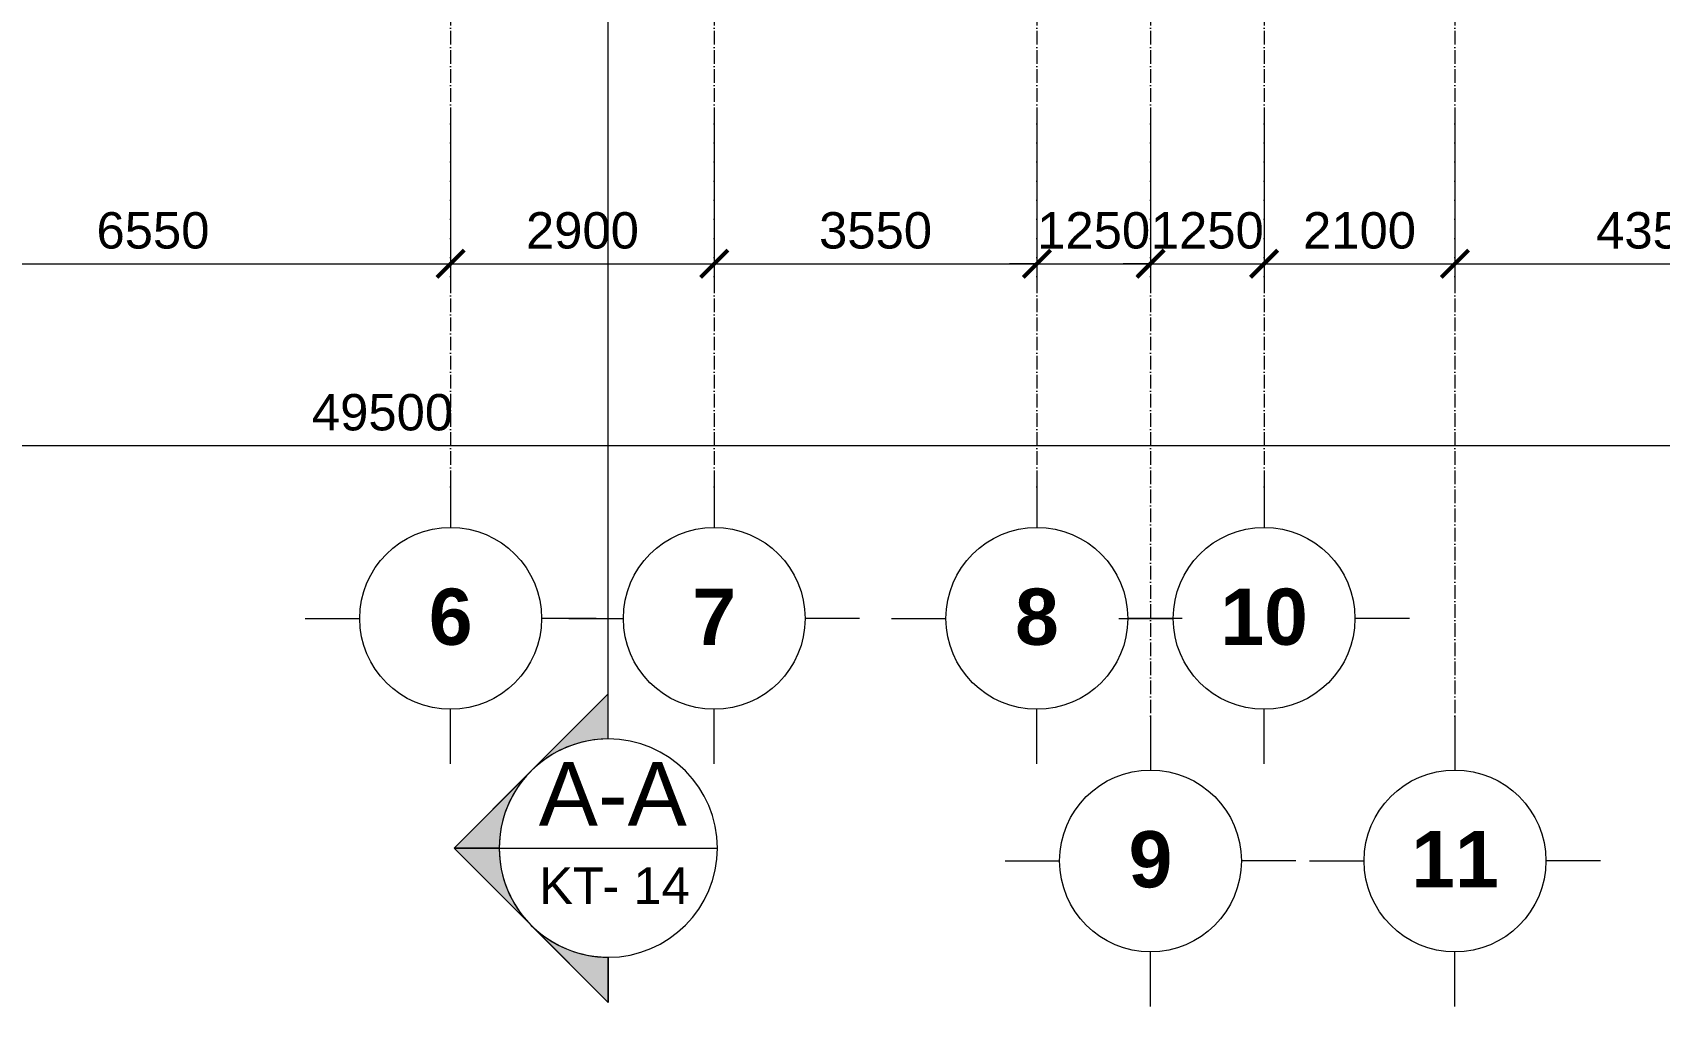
# Model space of a CAD drawing. Header units: millimetres. Extents: x -55734 to 162275, y 47779 to 197208.
# Drawn here: x 12400 to 30300, y 56433 to 67143 of the extents above; entities that cross this region are included whole.
import ezdxf

# ---------------------------------------------------------------- set-up
doc = ezdxf.new("R2010")
doc.units = ezdxf.units.MM
doc.linetypes.add('Grid Line', pattern=[4.2, 3, -0.6, 0, -0.6])
for name, color, linetype, lineweight in [('DIM', 1, 'Continuous', 5), ('G-ANNO-SYMB', 111, 'Continuous', 5), ('KH', 6, 'Continuous', 5), ('TRUC', 225, 'Continuous', 5)]:
    doc.layers.add(name, color=color, linetype=linetype, lineweight=lineweight)
doc.styles.add('Arial_1', font='Font - TrueType - Arial.ttf', dxfattribs={"height": 400})
doc.styles.add('Arial_2', font='Font - TrueType - Arial.ttf', dxfattribs={"height": 800})
doc.styles.add('Arial_B', font='Font - TrueType - Arial Bold.ttf', dxfattribs={"height": 619.0476190476184})
doc.styles.add('TA1', font='Font - TrueType - Arial.ttf')
doc.dimstyles.new('D_200_KTx2', dxfattribs={"dimtxt": 400, "dimasz": 300, "dimexe": 300, "dimexo": 300, "dimgap": 160, "dimtad": 1, "dimdec": 0, "dimzin": 9, "dimtxsty": 'TA1', "dimblk": 'ARCHTICK', "dimcen": 1, "dimdle": 300, "dimclrd": 256, "dimclre": 256, "dimclrt": 7, "dimadec": 0, "dimazin": 0, "dimtfac": 1, "dimtdec": 0, "dimtix": 1, "dimtmove": 1, "dimatfit": 3, "dimldrblk": 'ARCHTICK', "dimfxl": 1, "dimtolj": 1, "dimtzin": 0, "dimlwd": -1, "dimlwe": -1, "dimarcsym": 0})

# ---------------------------------------------------------------- blocks, each defined once
blk = doc.blocks.new('Section - AL_Section Head-VIEW NAME-1067178-MẶT BẰNG TẦNG 1')
at = {"layer": 'G-ANNO-SYMB'}
h = blk.add_hatch(color=256, dxfattribs=at)
edge = h.paths.add_edge_path(flags=0)
edge.add_line((-5.999999999999931, 8.485281374238532), (-5.999999999999955, 6.000000000000005))
edge.add_arc((-5.999999999999999, -3.172462292866385e-15), 6.000000000000004, 89.99999999999962, 134.9999999999992)
edge.add_line((-10.24264068711923, 4.242640687119356), (-5.999999999999929, 8.485281374238534))
h = blk.add_hatch(color=256, dxfattribs=at)
edge = h.paths.add_edge_path(flags=0)
edge.add_line((-5.999999999999934, 8.48528137423853), (-1.757359312880707, 4.242640687119282))
edge.add_arc((-6.000000000000015, -6.34492458573277e-15), 6.000000000000017, 45.00000000000025, 89.99999999999987)
edge.add_line((-5.999999999999956, 6.000000000000005), (-5.999999999999936, 8.48528137423853))
h = blk.add_hatch(color=256, dxfattribs=at)
edge = h.paths.add_edge_path(flags=0)
edge.add_line((-14.48528137423854, 1.443470343254205e-13), (-10.24264068711925, 4.242640687119337))
edge.add_arc((-6.000000000000011, 7.931155732166263e-16), 5.999999999999996, 134.9999999999997, 179.9999999999995)
edge.add_line((-12.00000000000001, 1.021200199140724e-13), (-14.48528137423854, 1.443470343254205e-13))
h = blk.add_hatch(color=256, dxfattribs=at)
edge = h.paths.add_edge_path(flags=0)
edge.add_line((2.485281374238522, 0), (0, 0))
edge.add_arc((-6.000000000000003, 1.586231146433193e-15), 6.000000000000006, 359.9999999999997, 404.9999999999997)
edge.add_line((-1.757359312880691, 4.242640687119263), (2.485281374238523, 0))
for p, q in [((-6, 8.485281374238623), (-14.48528137423852, -2.114974861910923e-15)), ((-5.999999999999929, 8.485281374238534), (-10.24264068711923, 4.242640687119356)), ((-6, 8.485281374238623), (2.485281374238531, -7.402412016688231e-15)), ((-5.999999999999955, 6.000000000000005), (-5.999999999999931, 8.485281374238532)), ((-5.999999999999936, 8.48528137423853), (-5.999999999999956, 6.000000000000005)), ((-1.757359312880708, 4.242640687119282), (-5.999999999999934, 8.48528137423853)), ((-10.24264068711925, 4.242640687119337), (-14.48528137423854, 1.443470343254205e-13)), ((2.485281374238523, 0), (-1.757359312880691, 4.242640687119263)), ((-14.48528137423854, 1.443470343254205e-13), (-12.00000000000001, 1.021200199140724e-13)), ((0, 0), (2.485281374238522, 0)), ((-12.00000000000001, -4.442212143579261e-16), (-14.48528137423851, -4.442212143579261e-16)), ((-1.057487430955462e-15, -8.754567632032276e-15), (2.485281374238531, -8.754567632032276e-15))]:
    blk.add_line(p, q, dxfattribs=at)
for centre, radius, start, end in [((-6.000000000000005, 1.657135159211616e-15), 6.00000000000001, 359.9999999999996, 179.9999999999998), ((-5.999999999999999, -3.172462292866385e-15), 6.000000000000004, 89.99999999999962, 134.9999999999992), ((-6.000000000000015, -6.34492458573277e-15), 6.000000000000017, 45.00000000000025, 89.99999999999987), ((-6.000000000000011, 7.931155732166263e-16), 5.999999999999996, 134.9999999999997, 179.9999999999995), ((-6.000000000000003, 1.586231146433193e-15), 6.000000000000006, 359.9999999999997, 44.99999999999971), ((-6.000000000000005, 1.952398093637372e-14), 6.000000000000008, 179.9999999999998, 359.9999999999992)]:
    blk.add_arc(centre, radius, start, end, dxfattribs=at)
blk = doc.blocks.new('_ARCHTICK')
at = {"color": 0, "linetype": 'ByBlock', "const_width": 0.15}
blk.add_lwpolyline([(-0.5, -0.5), (0.5, 0.5)], dxfattribs=at)
blk = doc.blocks.new('*D109')
at = {"layer": 'Defpoints', "color": 0, "transparency": 16777216}
for p in [(10450.39167213047, 66600.58004003116), (17000.39167213012, 66600.58004003114), (17000.39167213012, 64600.58004003103)]:
    blk.add_point(p, dxfattribs=at)
at = {"layer": 'DIM', "transparency": 16777216}
for p, q in [((10450.39167213047, 66300.58004003116), (10450.39167213047, 64300.58004003103)), ((17000.39167213012, 66300.58004003114), (17000.39167213012, 64300.58004003103)), ((10150.39167213047, 64600.58004003103), (17300.39167213012, 64600.58004003103))]:
    blk.add_line(p, q, dxfattribs=at)
at = {"layer": 'DIM', "transparency": 16777216, "xscale": 300, "yscale": 300, "zscale": 300, "rotation": 180}
blk.add_blockref('_ARCHTICK', (10450.39167213047, 64600.58004003103), dxfattribs=at)
at = {"layer": 'DIM', "transparency": 16777216, "xscale": 300, "yscale": 300, "zscale": 300}
blk.add_blockref('_ARCHTICK', (17000.39167213012, 64600.58004003103), dxfattribs=at)
at = {"layer": 'DIM', "color": 7, "transparency": 16777216, "insert": (13725.3916721303, 64964.8092351197), "char_height": 400, "attachment_point": 5, "style": 'TA1'}
blk.add_mtext('\\A1;6550', dxfattribs=at)
blk = doc.blocks.new('*D110')
at = {"layer": 'Defpoints', "color": 0, "transparency": 16777216}
for p in [(17000.39167213012, 66600.58004003114), (19900.39167213012, 66600.58004003114), (19900.39167213012, 64600.58004003103)]:
    blk.add_point(p, dxfattribs=at)
at = {"layer": 'DIM', "transparency": 16777216}
for p, q in [((17000.39167213012, 66300.58004003114), (17000.39167213012, 64300.58004003103)), ((19900.39167213012, 66300.58004003114), (19900.39167213012, 64300.58004003103)), ((16700.39167213012, 64600.58004003103), (20200.39167213012, 64600.58004003103))]:
    blk.add_line(p, q, dxfattribs=at)
at = {"layer": 'DIM', "transparency": 16777216, "xscale": 300, "yscale": 300, "zscale": 300, "rotation": 180}
blk.add_blockref('_ARCHTICK', (17000.39167213012, 64600.58004003103), dxfattribs=at)
at = {"layer": 'DIM', "transparency": 16777216, "xscale": 300, "yscale": 300, "zscale": 300}
blk.add_blockref('_ARCHTICK', (19900.39167213012, 64600.58004003103), dxfattribs=at)
at = {"layer": 'DIM', "color": 7, "transparency": 16777216, "insert": (18450.39167213012, 64964.8092351197), "char_height": 400, "attachment_point": 5, "style": 'TA1'}
blk.add_mtext('\\A1;2900', dxfattribs=at)
blk = doc.blocks.new('*D111')
at = {"layer": 'Defpoints', "color": 0, "transparency": 16777216}
for p in [(19900.39167213012, 66600.58004003114), (23450.3916721305, 66600.58004003114), (23450.3916721305, 64600.58004003103)]:
    blk.add_point(p, dxfattribs=at)
at = {"layer": 'DIM', "transparency": 16777216}
for p, q in [((19900.39167213012, 66300.58004003114), (19900.39167213012, 64300.58004003103)), ((23450.3916721305, 66300.58004003114), (23450.3916721305, 64300.58004003103)), ((19600.39167213012, 64600.58004003103), (23750.3916721305, 64600.58004003103))]:
    blk.add_line(p, q, dxfattribs=at)
at = {"layer": 'DIM', "transparency": 16777216, "xscale": 300, "yscale": 300, "zscale": 300, "rotation": 180}
blk.add_blockref('_ARCHTICK', (19900.39167213012, 64600.58004003103), dxfattribs=at)
at = {"layer": 'DIM', "transparency": 16777216, "xscale": 300, "yscale": 300, "zscale": 300}
blk.add_blockref('_ARCHTICK', (23450.3916721305, 64600.58004003103), dxfattribs=at)
at = {"layer": 'DIM', "color": 7, "transparency": 16777216, "insert": (21675.39167213031, 64964.94566076773), "char_height": 400, "attachment_point": 5, "style": 'TA1'}
blk.add_mtext('\\A1;3550', dxfattribs=at)
blk = doc.blocks.new('*D112')
at = {"layer": 'Defpoints', "color": 0, "transparency": 16777216}
for p in [(23450.3916721305, 66600.58004003114), (24700.39167213035, 66600.58004003114), (24700.39167213035, 64600.58004003103)]:
    blk.add_point(p, dxfattribs=at)
at = {"layer": 'DIM', "transparency": 16777216}
for p, q in [((23450.3916721305, 66300.58004003114), (23450.3916721305, 64300.58004003103)), ((24700.39167213035, 66300.58004003114), (24700.39167213035, 64300.58004003103)), ((23450.3916721305, 64600.58004003103), (23150.3916721305, 64600.58004003103)), ((23450.3916721305, 64600.58004003103), (24700.39167213035, 64600.58004003103)), ((24700.39167213035, 64600.58004003103), (25000.39167213035, 64600.58004003103))]:
    blk.add_line(p, q, dxfattribs=at)
at = {"layer": 'DIM', "transparency": 16777216, "xscale": 300, "yscale": 300, "zscale": 300}
blk.add_blockref('_ARCHTICK', (23450.3916721305, 64600.58004003103), dxfattribs=at)
at = {"layer": 'DIM', "transparency": 16777216, "xscale": 300, "yscale": 300, "zscale": 300, "rotation": 180}
blk.add_blockref('_ARCHTICK', (24700.39167213035, 64600.58004003103), dxfattribs=at)
at = {"layer": 'DIM', "color": 7, "transparency": 16777216, "insert": (24075.39167213043, 64964.8092351197), "char_height": 400, "attachment_point": 5, "style": 'TA1'}
blk.add_mtext('\\A1;1250', dxfattribs=at)
blk = doc.blocks.new('*D113')
at = {"layer": 'Defpoints', "color": 0, "transparency": 16777216}
for p in [(24700.39167213035, 66600.58004003114), (25950.3916721305, 66600.58004003113), (25950.3916721305, 64600.58004003103)]:
    blk.add_point(p, dxfattribs=at)
at = {"layer": 'DIM', "transparency": 16777216}
for p, q in [((24700.39167213035, 66300.58004003114), (24700.39167213035, 64300.58004003103)), ((25950.3916721305, 66300.58004003113), (25950.3916721305, 64300.58004003103)), ((24700.39167213035, 64600.58004003103), (24400.39167213035, 64600.58004003103)), ((24700.39167213035, 64600.58004003103), (25950.3916721305, 64600.58004003103)), ((25950.3916721305, 64600.58004003103), (26250.3916721305, 64600.58004003103))]:
    blk.add_line(p, q, dxfattribs=at)
at = {"layer": 'DIM', "transparency": 16777216, "xscale": 300, "yscale": 300, "zscale": 300}
blk.add_blockref('_ARCHTICK', (24700.39167213035, 64600.58004003103), dxfattribs=at)
at = {"layer": 'DIM', "transparency": 16777216, "xscale": 300, "yscale": 300, "zscale": 300, "rotation": 180}
blk.add_blockref('_ARCHTICK', (25950.3916721305, 64600.58004003103), dxfattribs=at)
at = {"layer": 'DIM', "color": 7, "transparency": 16777216, "insert": (25325.39167213043, 64964.8092351197), "char_height": 400, "attachment_point": 5, "style": 'TA1'}
blk.add_mtext('\\A1;1250', dxfattribs=at)
blk = doc.blocks.new('*D114')
at = {"layer": 'Defpoints', "color": 0, "transparency": 16777216}
for p in [(25950.3916721305, 66600.58004003113), (28050.39167213097, 66600.58004003113), (28050.39167213097, 64600.58004003103)]:
    blk.add_point(p, dxfattribs=at)
at = {"layer": 'DIM', "transparency": 16777216}
for p, q in [((25950.3916721305, 66300.58004003113), (25950.3916721305, 64300.58004003103)), ((28050.39167213097, 66300.58004003113), (28050.39167213097, 64300.58004003103)), ((25650.3916721305, 64600.58004003103), (28350.39167213097, 64600.58004003103))]:
    blk.add_line(p, q, dxfattribs=at)
at = {"layer": 'DIM', "transparency": 16777216, "xscale": 300, "yscale": 300, "zscale": 300, "rotation": 180}
blk.add_blockref('_ARCHTICK', (25950.3916721305, 64600.58004003103), dxfattribs=at)
at = {"layer": 'DIM', "transparency": 16777216, "xscale": 300, "yscale": 300, "zscale": 300}
blk.add_blockref('_ARCHTICK', (28050.39167213097, 64600.58004003103), dxfattribs=at)
at = {"layer": 'DIM', "color": 7, "transparency": 16777216, "insert": (27000.39167213073, 64964.8092351197), "char_height": 400, "attachment_point": 5, "style": 'TA1'}
blk.add_mtext('\\A1;2100', dxfattribs=at)
blk = doc.blocks.new('*D115')
at = {"layer": 'Defpoints', "color": 0, "transparency": 16777216}
for p in [(28050.39167213097, 66600.58004003113), (32400.39167213012, 66600.58004003111), (32400.39167213012, 64600.58004003103)]:
    blk.add_point(p, dxfattribs=at)
at = {"layer": 'DIM', "transparency": 16777216}
for p, q in [((28050.39167213097, 66300.58004003113), (28050.39167213097, 64300.58004003103)), ((32400.39167213012, 66300.58004003111), (32400.39167213012, 64300.58004003103)), ((27750.39167213097, 64600.58004003103), (32700.39167213012, 64600.58004003103))]:
    blk.add_line(p, q, dxfattribs=at)
at = {"layer": 'DIM', "transparency": 16777216, "xscale": 300, "yscale": 300, "zscale": 300, "rotation": 180}
blk.add_blockref('_ARCHTICK', (28050.39167213097, 64600.58004003103), dxfattribs=at)
at = {"layer": 'DIM', "transparency": 16777216, "xscale": 300, "yscale": 300, "zscale": 300}
blk.add_blockref('_ARCHTICK', (32400.39167213012, 64600.58004003103), dxfattribs=at)
at = {"layer": 'DIM', "color": 7, "transparency": 16777216, "insert": (30225.39167213054, 64964.94566076773), "char_height": 400, "attachment_point": 5, "style": 'TA1'}
blk.add_mtext('\\A1;4350', dxfattribs=at)
blk = doc.blocks.new('*D118')
at = {"layer": 'Defpoints', "color": 0, "transparency": 16777216}
for p in [(-8499.60832786921, 63024.84410874304), (41000.39167213085, 63024.84410874295), (41000.39167213085, 62600.58004003103)]:
    blk.add_point(p, dxfattribs=at)
at = {"layer": 'DIM', "transparency": 16777216}
for p, q in [((-8499.60832786921, 62724.84410874304), (-8499.60832786921, 62300.58004003103)), ((41000.39167213085, 62724.84410874295), (41000.39167213085, 62300.58004003103)), ((-8799.60832786921, 62600.58004003103), (41300.39167213085, 62600.58004003103))]:
    blk.add_line(p, q, dxfattribs=at)
at = {"layer": 'DIM', "transparency": 16777216, "xscale": 300, "yscale": 300, "zscale": 300, "rotation": 180}
blk.add_blockref('_ARCHTICK', (-8499.60832786921, 62600.58004003103), dxfattribs=at)
at = {"layer": 'DIM', "transparency": 16777216, "xscale": 300, "yscale": 300, "zscale": 300}
blk.add_blockref('_ARCHTICK', (41000.39167213085, 62600.58004003103), dxfattribs=at)
at = {"layer": 'DIM', "color": 7, "transparency": 16777216, "insert": (16250.39167213082, 62964.8092351197), "char_height": 400, "attachment_point": 5, "style": 'TA1'}
blk.add_mtext('\\A1;49500', dxfattribs=at)
blk = doc.blocks.new('Grid - FamilyAL-KH TRUC-550400-MẶT BẰNG HẦM 2')
at = {"layer": 'KH'}
for p, q in [((3.874160085685026e-14, 7), (-4.193598593382747e-14, 4)), ((-8.000000000000002, -0.9999999999998468), (-5.000000000000001, -0.9999999999999839)), ((7.999999999999999, -1.000000000000018), (4.999999999999999, -0.9999999999999839)), ((-1.451272977187503e-14, -9), (-9.666096048577266e-15, -6))]:
    blk.add_line(p, q, dxfattribs=at)
blk.add_circle((-1.586231146433193e-15, -1), 5.000000000000005, dxfattribs=at)

msp = doc.modelspace()

# ---------------------------------------------------------------- linework, layer by layer
at = {"layer": 'G-ANNO-SYMB'}
for p, q in [((18734.61783567976, 59374.21332182344, 1.816122932067377e-05), (18734.61783567976, 120052.6275462853, 1.816122932067377e-05)), ((17534.61783567976, 58174.21332182344, 1.816122932067377e-05), (19934.61783567976, 58174.21332182344, 1.816122932067377e-05))]:
    msp.add_line(p, q, dxfattribs=at)
at = {"layer": 'TRUC', "linetype": 'Grid Line', "ltscale": 50}
for p, q in [((17000.39167213021, 118844.5746181489, 1.816122932067377e-05), (17000.39167213015, 62100.58004003107, 1.816122932067377e-05)), ((19900.39167213018, 118844.5746181489, 1.816122932067377e-05), (19900.39167213015, 62100.58004003105, 1.816122932067377e-05)), ((23450.39167213056, 118844.5746181488, 1.816122932067377e-05), (23450.3916721305, 62100.58004003105, 1.816122932067377e-05)), ((24700.39167213044, 118844.5746181488, 1.816122932067377e-05), (24700.39167213038, 59433.00515906958, 1.816122932067377e-05)), ((25950.39167213056, 118844.5746181488, 1.816122932067377e-05), (25950.3916721305, 62100.58004003105, 1.816122932067377e-05)), ((28050.39167213102, 118844.5746181488, 1.816122932067377e-05), (28050.39167213099, 59433.00515906958, 1.816122932067377e-05))]:
    msp.add_line(p, q, dxfattribs=at)

# ---------------------------------------------------------------- block references
at = {"lineweight": 5, "xscale": 199.9999999999999, "yscale": 199.9999999999999, "zscale": 199.9999999999999, "rotation": 180}
for p in [(17000.39167213012, 60500.58004003108, 1.816122932067377e-05), (19900.39167213012, 60500.58004003107, 1.816122932067377e-05), (23450.3916721305, 60500.58004003105, 1.816122932067377e-05), (25950.3916721305, 60500.58004003105, 1.816122932067377e-05), (24700.39167213035, 57833.00515906959, 1.816122932067377e-05), (28050.39167213097, 57833.00515906959, 1.816122932067377e-05)]:
    msp.add_blockref('Grid - FamilyAL-KH TRUC-550400-MẶT BẰNG HẦM 2', p, dxfattribs=at)
at = {"layer": 'G-ANNO-SYMB', "xscale": 199.9999999999999, "yscale": 199.9999999999999, "zscale": 199.9999999999999, "rotation": 90}
msp.add_blockref('Section - AL_Section Head-VIEW NAME-1067178-MẶT BẰNG TẦNG 1', (18734.61783567976, 59374.21332182344, 1.816122932067377e-05), dxfattribs=at)

# ---------------------------------------------------------------- texts
at = {"layer": 'G-ANNO-SYMB', "attachment_point": 2}
for s, insert, char_height, width, line_spacing_factor, style in [('A-A', (18784.101951013, 59119.85765564629, 1.816122932067377e-05), 699.9999999999992, 1945.349578256793, 0.9417779076525877, 'Arial_1'), ('KT', (18330.0192055525, 57960.97295687633, 1.816122932067377e-05), 399.9999999999997, 852.0851519614396, 0.9417779076525875, 'Arial_2'), ('- 14', (19150.89718708306, 57960.97295687633, 1.816122932067377e-05), 399.9999999999997, 1150.804659258266, 0.9417779076525875, 'Arial_2')]:
    msp.add_mtext(s, dxfattribs=dict(at, insert=insert, char_height=char_height, width=width, line_spacing_factor=line_spacing_factor, style=style))
at = {"layer": 'KH', "char_height": 619.0476190476184, "attachment_point": 2, "line_spacing_factor": 0.9417779076525877, "style": 'Arial_B'}
for s, insert, width in [('\\fArial|b1|i0|c0|p34|;6', (17000.63581116404, 61028.42563109683, 1.816122932067377e-05), 558.2440004016462), ('\\fArial|b1|i0|c0|p34|;7', (19900.63581116404, 61028.42563109682, 1.816122932067377e-05), 558.2440004016462), ('\\fArial|b1|i0|c0|p34|;8', (23450.63581116439, 61028.4256310968, 1.816122932067377e-05), 558.2440004016462), ('10', (25950.63581116439, 61028.4256310968, 1.816122932067377e-05), 1116.488000803292), ('\\fArial|b1|i0|c0|p34|;9', (24700.63581116428, 58360.85075013535, 1.816122932067377e-05), 558.2440004016462), ('11', (28050.63581116486, 58360.85075013535, 1.816122932067377e-05), 1116.488000803292)]:
    msp.add_mtext(s, dxfattribs=dict(at, insert=insert, width=width))

# ---------------------------------------------------------------- dimensions: what is measured, and where the dimension line sits
at = {"layer": 'DIM'}
for base, p1, p2, picture, middle in [((17000.39167213012, 64600.58004003103, 1.816122932067377e-05), (10450.39167213047, 66600.58004003116, 1.816122932067377e-05), (17000.39167213012, 66600.58004003114, 1.816122932067377e-05), '*D109', (13725.3916721303, 64964.8092351197, 1.816122932067377e-05)), ((19900.39167213012, 64600.58004003103, 1.816122932067377e-05), (17000.39167213012, 66600.58004003114, 1.816122932067377e-05), (19900.39167213012, 66600.58004003114, 1.816122932067377e-05), '*D110', (18450.39167213012, 64964.8092351197, 1.816122932067377e-05)), ((23450.3916721305, 64600.58004003103, 1.816122932067377e-05), (19900.39167213012, 66600.58004003114, 1.816122932067377e-05), (23450.3916721305, 66600.58004003114, 1.816122932067377e-05), '*D111', (21675.39167213031, 64964.94566076773, 1.816122932067377e-05)), ((24700.39167213035, 64600.58004003103, 1.816122932067377e-05), (23450.3916721305, 66600.58004003114, 1.816122932067377e-05), (24700.39167213035, 66600.58004003114, 1.816122932067377e-05), '*D112', (24075.39167213043, 64964.8092351197, 1.816122932067377e-05)), ((25950.3916721305, 64600.58004003103, 1.816122932067377e-05), (24700.39167213035, 66600.58004003114, 1.816122932067377e-05), (25950.3916721305, 66600.58004003113, 1.816122932067377e-05), '*D113', (25325.39167213043, 64964.8092351197, 1.816122932067377e-05)), ((28050.39167213097, 64600.58004003103, 1.816122932067377e-05), (25950.3916721305, 66600.58004003113, 1.816122932067377e-05), (28050.39167213097, 66600.58004003113, 1.816122932067377e-05), '*D114', (27000.39167213073, 64964.8092351197, 1.816122932067377e-05)), ((32400.39167213012, 64600.58004003103, 1.816122932067377e-05), (28050.39167213097, 66600.58004003113, 1.816122932067377e-05), (32400.39167213012, 66600.58004003111, 1.816122932067377e-05), '*D115', (30225.39167213054, 64964.94566076773, 1.816122932067377e-05)), ((41000.39167213085, 62600.58004003103, 1.816122932067377e-05), (-8499.60832786921, 63024.84410874304, 1.816122932067377e-05), (41000.39167213085, 63024.84410874295, 1.816122932067377e-05), '*D118', (16250.39167213082, 62964.8092351197, 1.816122932067377e-05))]:
    dim = msp.add_linear_dim(base=base, p1=p1, p2=p2, dimstyle='D_200_KTx2', dxfattribs=at)
    dim.commit()
    dim.dimension.update_dxf_attribs({"geometry": picture, "text_midpoint": middle})

doc.saveas('drawing.dxf')
